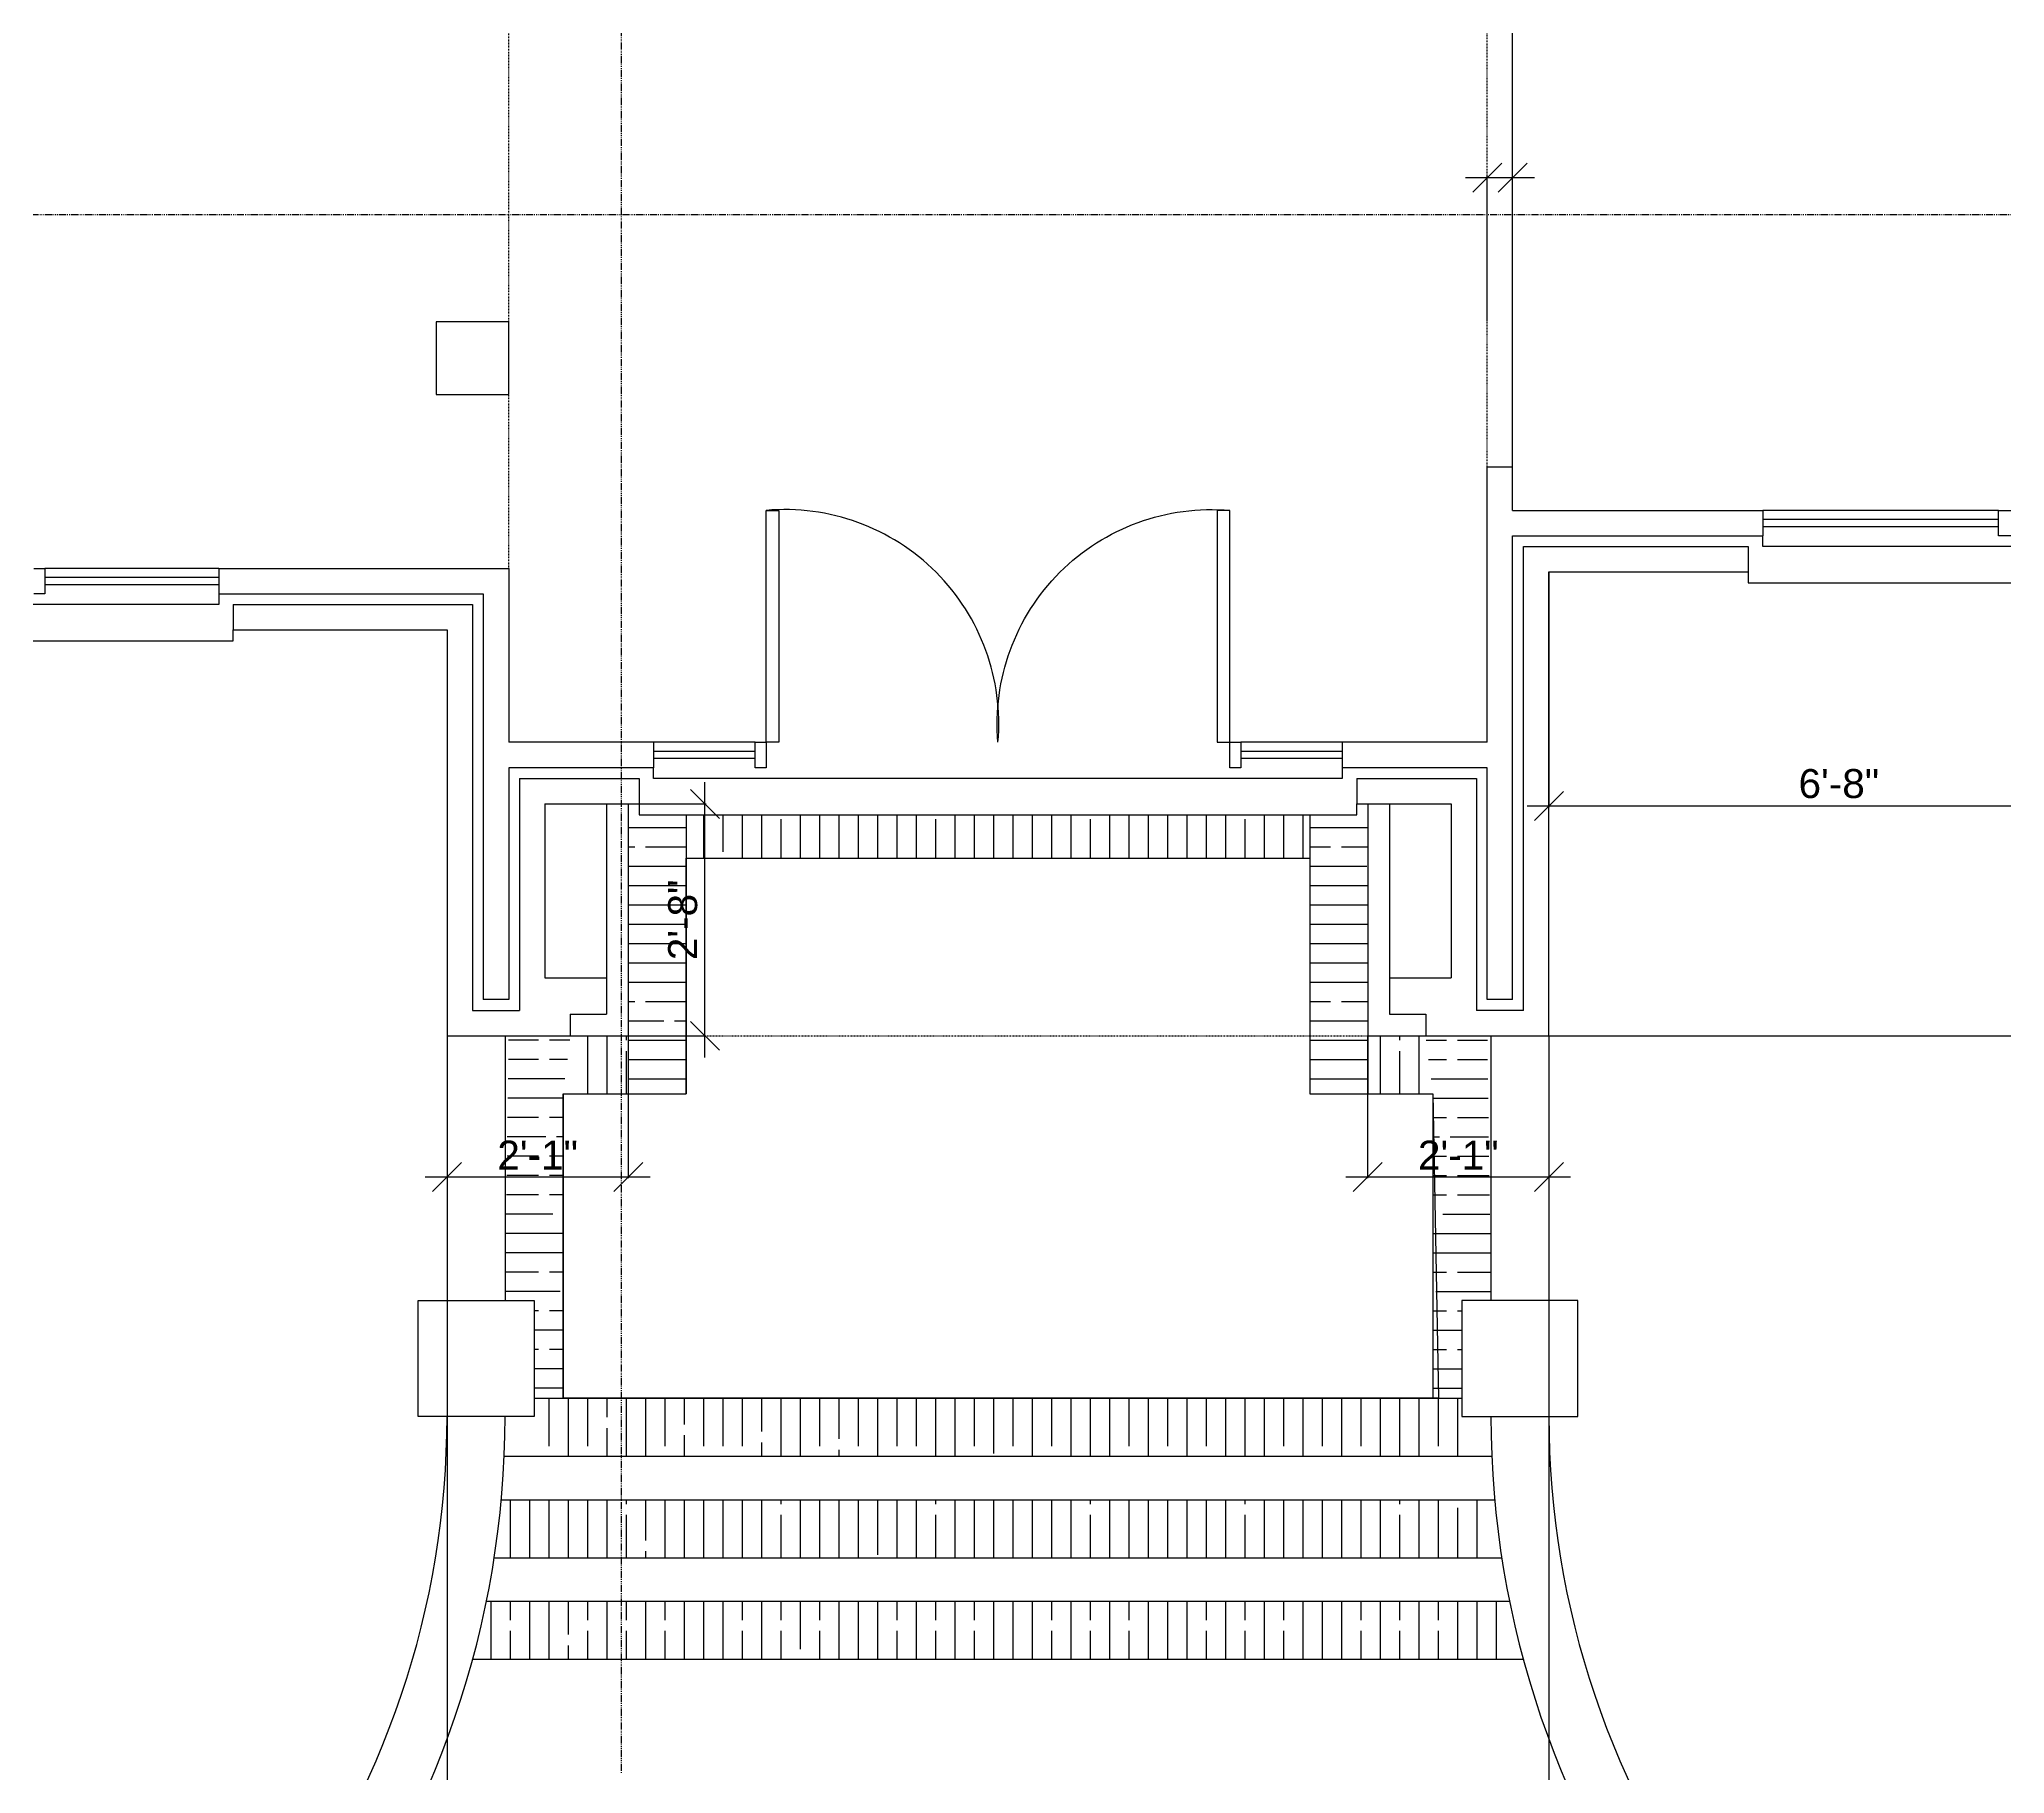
# Model space of a CAD drawing. Header units: inches. Extents: x 13 to 1535, y 73 to 1048.
# Drawn here: x 1088.4 to 1359.5, y 266.8 to 506.1 of the extents above; entities that cross this region are included whole.
import ezdxf

# ---------------------------------------------------------------- set-up
doc = ezdxf.new("R2010")
doc.units = ezdxf.units.IN
doc.header["$MEASUREMENT"] = 0
doc.linetypes.add('HDR', pattern=[0.36, 0.1, -0.075, 0.11, -0.075])
doc.linetypes.add('THREEDOT', pattern=[1.75, 1, -0.15, 0.05, -0.15, 0.05, -0.15, 0.05, -0.15])
for name, color, linetype in [('AR BRICK WALL', 2, 'Continuous'), ('AR DOOR', 2, 'Continuous'), ('AR GLAZING', 2, 'Continuous'), ('AR HEADER', 3, 'HDR'), ('AR WALL', 7, 'Continuous'), ('DIMENSIONS', 240, 'Continuous'), ('DWG TEXTURE', 3, 'Continuous'), ('GENERAL NOTE', 4, 'Continuous'), ('MEDIUM', 6, 'Continuous')]:
    doc.layers.add(name, color=color, linetype=linetype)
doc.styles.add('DIMTXT', font='ARIAL.TTF', dxfattribs={"height": 4})
doc.dimstyles.new('Arch', dxfattribs={"dimtxt": 0.1875, "dimasz": 4, "dimexe": 0.179993, "dimexo": 0.0625, "dimgap": 1, "dimtad": 1, "dimtoh": 1, "dimdec": 4, "dimzin": 0, "dimdsep": 46, "dimlunit": 4, "dimtxsty": 'DIMTXT', "dimblk1": 'OBLIQUE', "dimblk2": 'OBLIQUE', "dimsah": 1, "dimcen": 0.089996, "dimdle": 3, "dimadec": 0, "dimazin": 0, "dimtfac": 1, "dimtdec": 4, "dimtofl": 0, "dimtmove": 0, "dimatfit": 3, "dimldrblk": 'OBLIQUE', "dimfxl": 1, "dimfrac": 2, "dimtolj": 1, "dimtzin": 0, "dimarcsym": 0})

# ---------------------------------------------------------------- blocks, each defined once
blk = doc.blocks.new('*X56')
at = {"color": 0}
for p, q in [((1219.69, 368.01), (1222.5, 368.01)), ((1224, 368.01), (1228.12, 368.01)), ((1220.02, 365.35), (1222.5, 365.35)), ((1224, 365.35), (1228.16, 365.35)), ((1220.36, 362.68), (1228.19, 362.68)), ((1220.61, 360.01), (1228.23, 360.01)), ((1220.61, 357.35), (1222.5, 357.35)), ((1224, 357.35), (1228.27, 357.35)), ((1220.61, 354.68), (1221.5, 354.68)), ((1223, 354.68), (1228.3, 354.68)), ((1220.61, 352.01), (1222.5, 352.01)), ((1224, 352.01), (1228.34, 352.01)), ((1220.61, 349.34), (1222.5, 349.34)), ((1224, 349.34), (1228.38, 349.34)), ((1220.61, 346.68), (1222.5, 346.68)), ((1224, 346.68), (1228.41, 346.68)), ((1222, 344.01), (1228.45, 344.01)), ((1220.61, 341.34), (1228.49, 341.34)), ((1220.61, 338.68), (1228.52, 338.68)), ((1220.61, 336.01), (1222.5, 336.01)), ((1224, 336.01), (1228.56, 336.01)), ((1221, 333.34), (1228.6, 333.34)), ((1220.61, 330.68), (1222.5, 330.68)), ((1224, 330.68), (1224.61, 330.68)), ((1220.61, 328.01), (1224.61, 328.01)), ((1220.61, 325.34), (1222.5, 325.34)), ((1220.61, 322.68), (1224.61, 322.68)), ((1224, 325.34), (1224.61, 325.34)), ((1220.61, 320.01), (1224.61, 320.01))]:
    blk.add_line(p, q, dxfattribs=at)
blk = doc.blocks.new('*X55')
at = {"color": 0}
for p, q in [((1104.03, 360.61), (1104.03, 368.61)), ((1106.7, 360.61), (1106.7, 368.61)), ((1109.37, 368), (1109.37, 368.61)), ((1109.37, 360.61), (1109.37, 366.5))]:
    blk.add_line(p, q, dxfattribs=at)
blk = doc.blocks.new('*X54')
at = {"color": 0}
for p, q in [((1213.37, 360.61), (1213.37, 368.61)), ((1216.04, 368), (1216.04, 368.61)), ((1216.04, 360.61), (1216.04, 366.5)), ((1218.7, 360.61), (1218.7, 368.61))]:
    blk.add_line(p, q, dxfattribs=at)
blk = doc.blocks.new('*X53')
at = {"color": 0}
for p, q in [((1098.7, 312), (1098.7, 318.61)), ((1101.37, 310.61), (1101.37, 318.61)), ((1104.03, 312), (1104.03, 318.61)), ((1106.7, 316), (1106.7, 318.61)), ((1109.37, 310.61), (1109.37, 318.5)), ((1112.04, 310.61), (1112.04, 318.61)), ((1114.7, 312), (1114.7, 318.61)), ((1117.37, 315), (1117.37, 318.61)), ((1120.04, 312), (1120.04, 318.61)), ((1122.7, 312), (1122.7, 318.61)), ((1125.37, 312), (1125.37, 318.61)), ((1128.04, 314), (1128.04, 318.61)), ((1130.7, 310.61), (1130.7, 318.5)), ((1133.37, 310.61), (1133.37, 318.61)), ((1136.04, 312), (1136.04, 318.61)), ((1138.7, 313), (1138.7, 318.61)), ((1141.37, 312), (1141.37, 318.61)), ((1144.04, 310.61), (1144.04, 318.61)), ((1146.7, 312), (1146.7, 318.61)), ((1149.37, 312), (1149.37, 318.61)), ((1152.04, 310.61), (1152.04, 318.5)), ((1154.7, 310.61), (1154.7, 318.61)), ((1157.37, 312), (1157.37, 318.61)), ((1160.04, 311), (1160.04, 318.61)), ((1162.7, 312), (1162.7, 318.61)), ((1165.37, 310.61), (1165.37, 318.61)), ((1168.04, 312), (1168.04, 318.61)), ((1170.7, 310.61), (1170.7, 318.61)), ((1173.37, 310.61), (1173.37, 318.5)), ((1176.04, 310.61), (1176.04, 318.61)), ((1178.7, 312), (1178.7, 318.61)), ((1181.37, 310.61), (1181.37, 318.61)), ((1184.04, 312), (1184.04, 318.61)), ((1186.7, 310.61), (1186.7, 318.61)), ((1189.37, 312), (1189.37, 318.61)), ((1192.04, 310.61), (1192.04, 318.61)), ((1194.7, 310.61), (1194.7, 318.5)), ((1197.37, 310.61), (1197.37, 318.61)), ((1200.04, 312), (1200.04, 318.61)), ((1202.7, 310.61), (1202.7, 318.61)), ((1205.37, 312), (1205.37, 318.61)), ((1208.04, 310.61), (1208.04, 318.61)), ((1210.7, 312), (1210.7, 318.61)), ((1213.37, 310.61), (1213.37, 318.61)), ((1216.04, 310.61), (1216.04, 318.5)), ((1218.7, 310.61), (1218.7, 318.61)), ((1221.37, 312), (1221.37, 318.61)), ((1224.04, 310.61), (1224.04, 318.61)), ((1106.7, 310.61), (1106.7, 314.5)), ((1117.37, 310.61), (1117.37, 313.5)), ((1128.04, 310.61), (1128.04, 312.5)), ((1138.7, 310.61), (1138.7, 311.5))]:
    blk.add_line(p, q, dxfattribs=at)
blk = doc.blocks.new('*X52')
at = {"color": 0}
for p, q in [((1109.61, 397.35), (1117.61, 397.35)), ((1109.61, 394.68), (1110.5, 394.68)), ((1112, 394.68), (1117.61, 394.68)), ((1109.61, 392.01), (1117.61, 392.01)), ((1109.61, 389.35), (1117.61, 389.35)), ((1109.61, 386.68), (1117.61, 386.68)), ((1109.61, 384.01), (1117.61, 384.01)), ((1109.61, 381.35), (1117.61, 381.35)), ((1109.61, 378.68), (1117.61, 378.68)), ((1109.61, 376.01), (1117.61, 376.01)), ((1109.61, 373.35), (1110.5, 373.35)), ((1112, 373.35), (1117.61, 373.35)), ((1109.61, 370.68), (1114.5, 370.68)), ((1116, 370.68), (1117.61, 370.68)), ((1109.61, 368.01), (1117.61, 368.01)), ((1109.61, 365.35), (1117.5, 365.35)), ((1109.61, 362.68), (1117.61, 362.68))]:
    blk.add_line(p, q, dxfattribs=at)
blk = doc.blocks.new('*X51')
at = {"color": 0}
for p, q in [((1203.61, 397.35), (1211.61, 397.35)), ((1203.61, 394.68), (1206.5, 394.68)), ((1208, 394.68), (1211.61, 394.68)), ((1203.61, 392.01), (1211.5, 392.01)), ((1203.61, 389.35), (1211.61, 389.35)), ((1203.61, 386.68), (1211.61, 386.68)), ((1203.61, 384.01), (1211.61, 384.01)), ((1203.61, 381.35), (1211.61, 381.35)), ((1203.61, 378.68), (1211.61, 378.68)), ((1203.61, 376.01), (1211.61, 376.01)), ((1203.61, 373.35), (1206.5, 373.35)), ((1208, 373.35), (1211.61, 373.35)), ((1203.61, 370.68), (1211.61, 370.68)), ((1203.61, 368.01), (1211.61, 368.01)), ((1203.61, 365.35), (1211.61, 365.35)), ((1203.61, 362.68), (1211.61, 362.68))]:
    blk.add_line(p, q, dxfattribs=at)
blk = doc.blocks.new('*X50')
at = {"color": 0}
for p, q in [((1120.04, 393.11), (1120.04, 399.11)), ((1122.7, 394), (1122.7, 399.11)), ((1125.37, 393.11), (1125.37, 399.11)), ((1128.04, 393.11), (1128.04, 399.11)), ((1133.37, 393.11), (1133.37, 399.11)), ((1136.04, 393.11), (1136.04, 399.11)), ((1138.7, 393.11), (1138.7, 399.11)), ((1141.37, 393.11), (1141.37, 399.11)), ((1144.04, 393.11), (1144.04, 399.11)), ((1146.7, 393.11), (1146.7, 399.11)), ((1149.37, 393.11), (1149.37, 399.11)), ((1154.7, 393.11), (1154.7, 399.11)), ((1157.37, 393.11), (1157.37, 399.11)), ((1160.04, 393.11), (1160.04, 399.11)), ((1162.7, 393.11), (1162.7, 399.11)), ((1165.37, 393.11), (1165.37, 399.11)), ((1168.04, 393.11), (1168.04, 399.11)), ((1170.7, 393.11), (1170.7, 399.11)), ((1176.04, 393.11), (1176.04, 399.11)), ((1178.7, 393.11), (1178.7, 399.11)), ((1181.37, 393.11), (1181.37, 399.11)), ((1184.04, 393.11), (1184.04, 399.11)), ((1186.7, 393.11), (1186.7, 399.11)), ((1189.37, 393.11), (1189.37, 399.11)), ((1192.04, 393.11), (1192.04, 399.11)), ((1197.37, 393.11), (1197.37, 399.11)), ((1200.04, 393.11), (1200.04, 399.11)), ((1202.7, 393.11), (1202.7, 399.11)), ((1130.7, 393.11), (1130.7, 398.5)), ((1152.04, 393.11), (1152.04, 398.5)), ((1173.37, 393.11), (1173.37, 398.5)), ((1194.7, 393.11), (1194.7, 398.5))]:
    blk.add_line(p, q, dxfattribs=at)
blk = doc.blocks.new('*X49')
at = {"color": 0}
for p, q in [((1090.7, 282.61), (1090.7, 290.61)), ((1093.37, 288), (1093.37, 290.61)), ((1096.03, 282.61), (1096.03, 290.61)), ((1098.7, 282.61), (1098.7, 290.61)), ((1101.37, 286), (1101.37, 290.61)), ((1104.03, 288), (1104.03, 290.61)), ((1106.7, 282.61), (1106.7, 290.61)), ((1109.37, 288), (1109.37, 290.61)), ((1112.04, 282.61), (1112.04, 290.61)), ((1114.7, 288), (1114.7, 290.61)), ((1117.37, 282.61), (1117.37, 290.61)), ((1120.04, 282.61), (1120.04, 290.61)), ((1122.7, 282.61), (1122.7, 290.61)), ((1125.37, 288), (1125.37, 290.61)), ((1128.04, 282.61), (1128.04, 290.61)), ((1130.7, 288), (1130.7, 290.61)), ((1133.37, 284), (1133.37, 290.61)), ((1136.04, 288), (1136.04, 290.61)), ((1138.7, 282.61), (1138.7, 290.61)), ((1141.37, 282.61), (1141.37, 290.61)), ((1144.04, 282.61), (1144.04, 290.61)), ((1146.7, 288), (1146.7, 290.61)), ((1149.37, 282.61), (1149.37, 290.61)), ((1152.04, 288), (1152.04, 290.61)), ((1154.7, 282.61), (1154.7, 290.61)), ((1157.37, 288), (1157.37, 290.61)), ((1160.04, 282.61), (1160.04, 290.61)), ((1162.7, 282.61), (1162.7, 290.61)), ((1165.37, 282.61), (1165.37, 290.61)), ((1168.04, 288), (1168.04, 290.61)), ((1170.7, 282.61), (1170.7, 290.61)), ((1173.37, 288), (1173.37, 290.61)), ((1176.04, 282.61), (1176.04, 290.61)), ((1178.7, 288), (1178.7, 290.61)), ((1181.37, 282.61), (1181.37, 290.61)), ((1184.04, 282.61), (1184.04, 290.61)), ((1186.7, 282.61), (1186.7, 290.61)), ((1189.37, 288), (1189.37, 290.61)), ((1192.04, 282.61), (1192.04, 290.61)), ((1194.7, 288), (1194.7, 290.61)), ((1197.37, 282.61), (1197.37, 290.61)), ((1200.04, 288), (1200.04, 290.61)), ((1202.7, 282.61), (1202.7, 290.61)), ((1205.37, 282.61), (1205.37, 290.61)), ((1208.04, 282.61), (1208.04, 290.61)), ((1210.7, 288), (1210.7, 290.61)), ((1213.37, 282.61), (1213.37, 290.61)), ((1216.04, 288), (1216.04, 290.61)), ((1218.7, 282.61), (1218.7, 290.61)), ((1221.37, 288), (1221.37, 290.61)), ((1224.04, 282.61), (1224.04, 290.61)), ((1226.7, 282.61), (1226.7, 290.61)), ((1229.37, 282.61), (1229.37, 290.61)), ((1093.37, 282.61), (1093.37, 286.5)), ((1104.03, 282.61), (1104.03, 286.5)), ((1109.37, 282.61), (1109.37, 286.5)), ((1114.7, 282.61), (1114.7, 286.5)), ((1125.37, 282.61), (1125.37, 286.5)), ((1130.7, 282.61), (1130.7, 286.5)), ((1136.04, 282.61), (1136.04, 286.5)), ((1146.7, 282.61), (1146.7, 286.5)), ((1152.04, 282.61), (1152.04, 286.5)), ((1157.37, 282.61), (1157.37, 286.5)), ((1168.04, 282.61), (1168.04, 286.5)), ((1173.37, 282.61), (1173.37, 286.5)), ((1178.7, 282.61), (1178.7, 286.5)), ((1189.37, 282.61), (1189.37, 286.5)), ((1194.7, 282.61), (1194.7, 286.5)), ((1200.04, 282.61), (1200.04, 286.5)), ((1210.7, 282.61), (1210.7, 286.5)), ((1216.04, 282.61), (1216.04, 286.5)), ((1221.37, 282.61), (1221.37, 286.5)), ((1101.37, 282.61), (1101.37, 284.5))]:
    blk.add_line(p, q, dxfattribs=at)
blk = doc.blocks.new('*X48')
at = {"color": 0}
for p, q in [((1093.37, 296.61), (1093.37, 304.61)), ((1096.03, 296.61), (1096.03, 304.61)), ((1098.7, 296.61), (1098.7, 304.61)), ((1101.37, 296.61), (1101.37, 304.61)), ((1104.03, 296.61), (1104.03, 304.61)), ((1106.7, 296.61), (1106.7, 304.61)), ((1109.37, 304), (1109.37, 304.61)), ((1112.04, 299), (1112.04, 304.61)), ((1114.7, 296.61), (1114.7, 304.61)), ((1117.37, 296.61), (1117.37, 304.61)), ((1120.04, 296.61), (1120.04, 304.61)), ((1122.7, 296.61), (1122.7, 304.61)), ((1125.37, 296.61), (1125.37, 304.61)), ((1128.04, 296.61), (1128.04, 304.61)), ((1130.7, 304), (1130.7, 304.61)), ((1133.37, 296.61), (1133.37, 304.61)), ((1136.04, 296.61), (1136.04, 304.61)), ((1138.7, 296.61), (1138.7, 304.61)), ((1141.37, 296.61), (1141.37, 304.61)), ((1144.04, 297), (1144.04, 304.61)), ((1146.7, 296.61), (1146.7, 304.61)), ((1149.37, 296.61), (1149.37, 304.61)), ((1152.04, 304), (1152.04, 304.61)), ((1154.7, 296.61), (1154.7, 304.61)), ((1157.37, 296.61), (1157.37, 304.61)), ((1160.04, 296.61), (1160.04, 304.61)), ((1162.7, 296.61), (1162.7, 304.61)), ((1165.37, 296.61), (1165.37, 304.61)), ((1168.04, 296.61), (1168.04, 304.61)), ((1170.7, 296.61), (1170.7, 304.61)), ((1173.37, 304), (1173.37, 304.61)), ((1176.04, 296.61), (1176.04, 304.61)), ((1178.7, 296.61), (1178.7, 304.61)), ((1181.37, 296.61), (1181.37, 304.61)), ((1184.04, 296.61), (1184.04, 304.61)), ((1186.7, 296.61), (1186.7, 304.61)), ((1189.37, 296.61), (1189.37, 304.61)), ((1192.04, 296.61), (1192.04, 304.61)), ((1194.7, 304), (1194.7, 304.61)), ((1197.37, 296.61), (1197.37, 304.61)), ((1200.04, 296.61), (1200.04, 304.61)), ((1202.7, 296.61), (1202.7, 304.61)), ((1205.37, 296.61), (1205.37, 304.61)), ((1208.04, 296.61), (1208.04, 304.61)), ((1210.7, 296.61), (1210.7, 304.61)), ((1213.37, 296.61), (1213.37, 304.5)), ((1216.04, 304), (1216.04, 304.61)), ((1218.7, 296.61), (1218.7, 304.5)), ((1221.37, 296.61), (1221.37, 304.61)), ((1226.7, 296.61), (1226.7, 304.61)), ((1109.37, 296.61), (1109.37, 302.5)), ((1130.7, 296.61), (1130.7, 302.5)), ((1152.04, 296.61), (1152.04, 302.5)), ((1173.37, 296.61), (1173.37, 302.5)), ((1194.7, 296.61), (1194.7, 302.5)), ((1216.04, 296.61), (1216.04, 302.5)), ((1224.04, 296.61), (1224.04, 303.5)), ((1112.04, 296.61), (1112.04, 297.5))]:
    blk.add_line(p, q, dxfattribs=at)
blk = doc.blocks.new('_OBLIQUE')
at = {"color": 0, "linetype": 'ByBlock'}
blk.add_line((-0.5, -0.5), (0.5, 0.5), dxfattribs=at)
blk = doc.blocks.new('*D64')
at = {"layer": 'Defpoints', "color": 0}
for p in [(1144.61, 368.61), (1008.61, 304.61), (1144.61, 87.66)]:
    blk.add_point(p, dxfattribs=at)
at = {"layer": 'DIMENSIONS', "color": 0, "lineweight": -2}
for p, q in [((1144.61, 368.55), (1144.61, 87.48)), ((1008.61, 304.55), (1008.61, 87.48)), ((1005.61, 87.66), (1147.61, 87.66))]:
    blk.add_line(p, q, dxfattribs=at)
at = {"layer": 'DIMENSIONS', "color": 0, "lineweight": -2, "xscale": 4, "yscale": 4, "zscale": 4, "rotation": 180}
blk.add_blockref('_OBLIQUE', (1008.61, 87.66), dxfattribs=at)
at = {"layer": 'DIMENSIONS', "color": 0, "lineweight": -2, "xscale": 4, "yscale": 4, "zscale": 4}
blk.add_blockref('_OBLIQUE', (1144.61, 87.66), dxfattribs=at)
at = {"layer": 'DIMENSIONS', "color": 0, "insert": (1076.61, 90.67), "char_height": 4, "attachment_point": 5, "style": 'DIMTXT'}
blk.add_mtext('\\A1;11\'-4"', dxfattribs=at)
blk = doc.blocks.new('*D65')
at = {"layer": 'Defpoints', "color": 0}
for p in [(1144.61, 368.61), (1296.61, 368.61), (1296.61, 87.66)]:
    blk.add_point(p, dxfattribs=at)
at = {"layer": 'DIMENSIONS', "color": 0, "lineweight": -2}
for p, q in [((1144.61, 368.55), (1144.61, 87.48)), ((1296.61, 368.55), (1296.61, 87.48)), ((1141.61, 87.66), (1299.61, 87.66))]:
    blk.add_line(p, q, dxfattribs=at)
at = {"layer": 'DIMENSIONS', "color": 0, "lineweight": -2, "xscale": 4, "yscale": 4, "zscale": 4, "rotation": 180}
blk.add_blockref('_OBLIQUE', (1144.61, 87.66), dxfattribs=at)
at = {"layer": 'DIMENSIONS', "color": 0, "lineweight": -2, "xscale": 4, "yscale": 4, "zscale": 4}
blk.add_blockref('_OBLIQUE', (1296.61, 87.66), dxfattribs=at)
at = {"layer": 'DIMENSIONS', "color": 0, "insert": (1220.61, 90.7), "char_height": 4, "attachment_point": 5, "style": 'DIMTXT'}
blk.add_mtext('\\A1;12\'-8"', dxfattribs=at)
blk = doc.blocks.new('*D66')
at = {"layer": 'Defpoints', "color": 0}
for p in [(1456.61, 432.61), (1296.61, 368.61), (1456.61, 87.66)]:
    blk.add_point(p, dxfattribs=at)
at = {"layer": 'DIMENSIONS', "color": 0, "lineweight": -2}
for p, q in [((1456.61, 432.55), (1456.61, 87.48)), ((1296.61, 368.55), (1296.61, 87.48)), ((1293.61, 87.66), (1459.61, 87.66))]:
    blk.add_line(p, q, dxfattribs=at)
at = {"layer": 'DIMENSIONS', "color": 0, "lineweight": -2, "xscale": 4, "yscale": 4, "zscale": 4, "rotation": 180}
blk.add_blockref('_OBLIQUE', (1296.61, 87.66), dxfattribs=at)
at = {"layer": 'DIMENSIONS', "color": 0, "lineweight": -2, "xscale": 4, "yscale": 4, "zscale": 4}
blk.add_blockref('_OBLIQUE', (1456.61, 87.66), dxfattribs=at)
at = {"layer": 'DIMENSIONS', "color": 0, "insert": (1376.61, 90.7), "char_height": 4, "attachment_point": 5, "style": 'DIMTXT'}
blk.add_mtext('\\A1;13\'-4"', dxfattribs=at)
blk = doc.blocks.new('*D68')
at = {"layer": 'Defpoints', "color": 0}
for p in [(1456.61, 432.61), (1532.87, 432.61), (1296.61, 368.61)]:
    blk.add_point(p, dxfattribs=at)
at = {"layer": 'DIMENSIONS', "color": 0, "lineweight": -2}
for p, q in [((1532.87, 365.61), (1532.87, 435.61)), ((1456.68, 432.61), (1533.05, 432.61)), ((1296.68, 368.61), (1533.05, 368.61))]:
    blk.add_line(p, q, dxfattribs=at)
at = {"layer": 'DIMENSIONS', "color": 0, "lineweight": -2, "xscale": 4, "yscale": 4, "zscale": 4}
for p, rotation in [((1532.87, 432.61), 90), ((1532.87, 368.61), 270)]:
    blk.add_blockref('_OBLIQUE', p, dxfattribs=dict(at, rotation=rotation))
at = {"layer": 'DIMENSIONS', "color": 0, "insert": (1529.83, 400.61), "char_height": 4, "attachment_point": 5, "rotation": 90, "style": 'DIMTXT'}
blk.add_mtext('\\A1;5\'-4"', dxfattribs=at)
blk = doc.blocks.new('*D69')
at = {"layer": 'Defpoints', "color": 0}
for p in [(1291.61, 487.02), (1288.11, 467.11), (1291.61, 447.11)]:
    blk.add_point(p, dxfattribs=at)
at = {"layer": 'DIMENSIONS', "color": 0, "lineweight": -2}
for p, q in [((1285.11, 487.02), (1294.61, 487.02)), ((1288.11, 467.17), (1288.11, 487.2)), ((1291.61, 447.17), (1291.61, 487.2))]:
    blk.add_line(p, q, dxfattribs=at)
at = {"layer": 'DIMENSIONS', "color": 0, "lineweight": -2, "xscale": 4, "yscale": 4, "zscale": 4, "rotation": 180}
blk.add_blockref('_OBLIQUE', (1288.11, 487.02), dxfattribs=at)
at = {"layer": 'DIMENSIONS', "color": 0, "lineweight": -2, "xscale": 4, "yscale": 4, "zscale": 4}
blk.add_blockref('_OBLIQUE', (1291.61, 487.02), dxfattribs=at)
blk = doc.blocks.new('*D70')
at = {"layer": 'Defpoints', "color": 0}
for p in [(1171.11, 400.61), (1180.18, 400.61), (1169.61, 368.61)]:
    blk.add_point(p, dxfattribs=at)
at = {"layer": 'DIMENSIONS', "color": 0, "lineweight": -2}
for p, q in [((1180.18, 365.61), (1180.18, 403.61)), ((1171.18, 400.61), (1180.36, 400.61)), ((1169.68, 368.61), (1180.36, 368.61))]:
    blk.add_line(p, q, dxfattribs=at)
at = {"layer": 'DIMENSIONS', "color": 0, "lineweight": -2, "xscale": 4, "yscale": 4, "zscale": 4}
for p, rotation in [((1180.18, 400.61), 90), ((1180.18, 368.61), 270)]:
    blk.add_blockref('_OBLIQUE', p, dxfattribs=dict(at, rotation=rotation))
at = {"layer": 'DIMENSIONS', "color": 0, "insert": (1177.14, 384.61), "char_height": 4, "attachment_point": 5, "rotation": 90, "style": 'DIMTXT'}
blk.add_mtext('\\A1;2\'-8"', dxfattribs=at)
blk = doc.blocks.new('*D71')
at = {"layer": 'Defpoints', "color": 0}
for p in [(1296.61, 432.61), (1376.61, 431.11), (1376.61, 400.34)]:
    blk.add_point(p, dxfattribs=at)
at = {"layer": 'DIMENSIONS', "color": 0, "lineweight": -2}
for p, q in [((1296.61, 432.55), (1296.61, 400.16)), ((1376.61, 431.05), (1376.61, 400.16)), ((1293.61, 400.34), (1379.61, 400.34))]:
    blk.add_line(p, q, dxfattribs=at)
at = {"layer": 'DIMENSIONS', "color": 0, "lineweight": -2, "xscale": 4, "yscale": 4, "zscale": 4, "rotation": 180}
blk.add_blockref('_OBLIQUE', (1296.61, 400.34), dxfattribs=at)
at = {"layer": 'DIMENSIONS', "color": 0, "lineweight": -2, "xscale": 4, "yscale": 4, "zscale": 4}
blk.add_blockref('_OBLIQUE', (1376.61, 400.34), dxfattribs=at)
at = {"layer": 'DIMENSIONS', "color": 0, "insert": (1336.61, 403.39), "char_height": 4, "attachment_point": 5, "style": 'DIMTXT'}
blk.add_mtext('\\A1;6\'-8"', dxfattribs=at)
blk = doc.blocks.new('*D72')
at = {"layer": 'Defpoints', "color": 0}
for p in [(1144.61, 368.61), (1169.61, 368.61), (1169.61, 349.14)]:
    blk.add_point(p, dxfattribs=at)
at = {"layer": 'DIMENSIONS', "color": 0, "lineweight": -2}
for p, q in [((1144.61, 368.55), (1144.61, 348.96)), ((1169.61, 368.55), (1169.61, 348.96)), ((1141.61, 349.14), (1172.61, 349.14))]:
    blk.add_line(p, q, dxfattribs=at)
at = {"layer": 'DIMENSIONS', "color": 0, "lineweight": -2, "xscale": 4, "yscale": 4, "zscale": 4, "rotation": 180}
blk.add_blockref('_OBLIQUE', (1144.61, 349.14), dxfattribs=at)
at = {"layer": 'DIMENSIONS', "color": 0, "lineweight": -2, "xscale": 4, "yscale": 4, "zscale": 4}
blk.add_blockref('_OBLIQUE', (1169.61, 349.14), dxfattribs=at)
at = {"layer": 'DIMENSIONS', "color": 0, "insert": (1157.11, 352.15), "char_height": 4, "attachment_point": 5, "style": 'DIMTXT'}
blk.add_mtext('\\A1;2\'-1"', dxfattribs=at)
blk = doc.blocks.new('*D73')
at = {"layer": 'Defpoints', "color": 0}
for p in [(1271.61, 368.61), (1296.61, 368.61), (1296.61, 349.14)]:
    blk.add_point(p, dxfattribs=at)
at = {"layer": 'DIMENSIONS', "color": 0, "lineweight": -2}
for p, q in [((1271.61, 368.55), (1271.61, 348.96)), ((1296.61, 368.55), (1296.61, 348.96)), ((1268.61, 349.14), (1299.61, 349.14))]:
    blk.add_line(p, q, dxfattribs=at)
at = {"layer": 'DIMENSIONS', "color": 0, "lineweight": -2, "xscale": 4, "yscale": 4, "zscale": 4, "rotation": 180}
blk.add_blockref('_OBLIQUE', (1271.61, 349.14), dxfattribs=at)
at = {"layer": 'DIMENSIONS', "color": 0, "lineweight": -2, "xscale": 4, "yscale": 4, "zscale": 4}
blk.add_blockref('_OBLIQUE', (1296.61, 349.14), dxfattribs=at)
at = {"layer": 'DIMENSIONS', "color": 0, "insert": (1284.11, 352.15), "char_height": 4, "attachment_point": 5, "style": 'DIMTXT'}
blk.add_mtext('\\A1;2\'-1"', dxfattribs=at)
blk = doc.blocks.new('*D74')
at = {"layer": 'Defpoints', "color": 0}
for p in [(1456.61, 432.61), (720.61, 176.61), (1456.61, 75.28)]:
    blk.add_point(p, dxfattribs=at)
at = {"layer": 'DIMENSIONS', "color": 0, "lineweight": -2}
for p, q in [((1456.61, 432.55), (1456.61, 75.1)), ((720.61, 176.55), (720.61, 75.1)), ((717.61, 75.28), (1459.61, 75.28))]:
    blk.add_line(p, q, dxfattribs=at)
at = {"layer": 'DIMENSIONS', "color": 0, "lineweight": -2, "xscale": 4, "yscale": 4, "zscale": 4, "rotation": 180}
blk.add_blockref('_OBLIQUE', (720.61, 75.28), dxfattribs=at)
at = {"layer": 'DIMENSIONS', "color": 0, "lineweight": -2, "xscale": 4, "yscale": 4, "zscale": 4}
blk.add_blockref('_OBLIQUE', (1456.61, 75.28), dxfattribs=at)
at = {"layer": 'DIMENSIONS', "color": 0, "insert": (1088.61, 78.32), "char_height": 4, "attachment_point": 5, "style": 'DIMTXT'}
blk.add_mtext('\\A1;61\'-4"', dxfattribs=at)

msp = doc.modelspace()

# ---------------------------------------------------------------- linework, layer by layer
at = {"layer": 'AR BRICK WALL'}
for p, q in [((1293.11381, 372.10809), (1293.11381, 436.10809)), ((1293.11381, 436.10809), (1324.11381, 436.10809)), ((1324.11381, 436.10809), (1324.11381, 432.60809)), ((1296.61381, 368.60809), (1296.61381, 432.60809)), ((1296.61381, 432.60809), (1324.11381, 432.60809)), ((1115.11381, 428.10809), (1148.11381, 428.10809)), ((1115.11381, 428.10809), (1115.11381, 424.60809)), ((1148.11381, 428.10809), (1148.11381, 372.10809)), ((1115.11381, 424.60809), (1144.61381, 424.60809)), ((1144.61381, 424.60809), (1144.61381, 368.60809)), ((1154.61381, 404.10809), (1171.11381, 404.10809)), ((1154.61381, 404.10809), (1154.61381, 372.10809)), ((1171.11381, 404.10809), (1171.11381, 400.60809)), ((1270.11381, 404.10809), (1286.61381, 404.10809)), ((1270.11381, 404.10809), (1270.11381, 400.60809)), ((1286.61381, 404.10809), (1286.61381, 372.10809)), ((1158.11381, 400.60809), (1171.11381, 400.60809)), ((1158.11381, 400.60809), (1158.11381, 376.60809)), ((1166.61381, 400.60809), (1166.61381, 376.60809)), ((1169.61381, 400.60809), (1169.61381, 360.60809)), ((1177.61381, 399.10809), (1177.61381, 360.60809)), ((1263.61381, 399.10809), (1263.61381, 360.60809)), ((1270.11381, 400.60809), (1283.11381, 400.60809)), ((1271.61381, 400.60809), (1271.61381, 360.60809)), ((1274.61381, 400.60809), (1274.61381, 376.60809)), ((1283.11381, 400.60809), (1283.11381, 376.60809)), ((1158.11381, 376.60809), (1166.61381, 376.60809)), ((1166.61381, 376.60809), (1166.61381, 371.60809)), ((1274.61381, 376.60809), (1274.61381, 371.60809)), ((1274.61381, 376.60809), (1283.11381, 376.60809)), ((1148.11381, 372.10809), (1154.61381, 372.10809)), ((1161.61381, 371.60809), (1166.61381, 371.60809)), ((1161.61381, 371.60809), (1161.61381, 368.60809)), ((1274.61381, 371.60809), (1279.61381, 371.60809)), ((1279.61381, 371.60809), (1279.61381, 368.60809)), ((1293.11381, 372.10809), (1286.61381, 372.10809)), ((1144.61381, 368.60809), (1161.61381, 368.60809)), ((1161.61381, 368.60809), (1169.61381, 368.60809)), ((1271.61381, 368.60809), (1279.61381, 368.60809)), ((1279.61381, 368.60809), (1296.61381, 368.60809)), ((1160.61381, 360.60809), (1177.61381, 360.60809)), ((1160.61381, 360.60809), (1160.61381, 318.60809)), ((1263.61381, 360.60809), (1280.61381, 360.60809)), ((1280.61381, 360.60809), (1280.61381, 318.60809)), ((1156.61381, 318.60809), (1284.61381, 318.60809)), ((1152.09921, 304.60809), (1289.1284, 304.60809)), ((1150.05494, 290.60809), (1291.17267, 290.60809))]:
    msp.add_line(p, q, dxfattribs=at)
at = {"layer": 'AR DOOR'}
for p, q in [((1187.11381, 409.10809), (1173.11381, 409.10809)), ((1187.11381, 407.85809), (1173.11381, 407.85809)), ((1187.11381, 406.85809), (1173.11381, 406.85809)), ((1268.11381, 409.10809), (1254.11381, 409.10809)), ((1268.11381, 407.85809), (1254.11381, 407.85809)), ((1268.11381, 406.85809), (1254.11381, 406.85809)), ((1173.11381, 404.10809), (1173.11381, 405.60809)), ((1268.11381, 404.10809), (1173.11381, 404.10809)), ((1268.11381, 405.60809), (1268.11381, 404.10809)), ((1171.11381, 400.60809), (1171.11381, 399.10809)), ((1171.11381, 399.10809), (1270.11381, 399.10809)), ((1270.11381, 399.10809), (1270.11381, 400.60809)), ((1177.61381, 393.10809), (1263.61381, 393.10809))]:
    msp.add_line(p, q, dxfattribs=at)
for points in [[(1220.61381, 409.10809, 0.465990258), (1188.61381, 441.10809), (1190.36381, 441.10808), (1190.36381, 409.10808), (1188.61381, 409.10809), (1188.61381, 441.10809)], [(1220.61381, 409.10809, -0.465990258), (1252.61381, 441.10809), (1250.86381, 441.10808), (1250.86381, 409.10808), (1252.61381, 409.10809), (1252.61381, 441.10809)]]:
    msp.add_lwpolyline(points, format="xyb", dxfattribs=at)
at = {"layer": 'AR GLAZING'}
for p, q in [((1358.61381, 441.10809), (1326.11381, 441.10809)), ((1358.61381, 439.85809), (1326.11381, 439.85809)), ((1358.61381, 438.85809), (1326.11381, 438.85809)), ((1326.11381, 436.10809), (1326.11381, 437.60809)), ((1427.11381, 436.10809), (1326.11381, 436.10809)), ((1113.11381, 433.10809), (1089.11381, 433.10809)), ((1113.11381, 431.85809), (1089.11381, 431.85809)), ((1324.11381, 432.60809), (1324.11381, 431.10809)), ((1324.11381, 431.10809), (1429.11381, 431.10809)), ((1113.11381, 430.85809), (1089.11381, 430.85809)), ((1113.11381, 429.60809), (1113.11381, 428.10809)), ((1113.11381, 428.10809), (1026.11381, 428.10809)), ((1024.11381, 423.10809), (1115.11381, 423.10809)), ((1115.11381, 423.10809), (1115.11381, 424.60809))]:
    msp.add_line(p, q, dxfattribs=at)
at = {"layer": 'AR HEADER'}
for p, q in [((1153.11381, 433.10809), (1153.11381, 589.10809)), ((1288.11381, 447.10809), (1288.11381, 582.98309)), ((1169.61381, 368.60809), (1271.61381, 368.60809))]:
    msp.add_line(p, q, dxfattribs=at)
at = {"layer": 'AR WALL'}
for p, q in [((1288.11381, 447.10809), (1291.61381, 447.10809)), ((1288.11381, 409.10809), (1288.11381, 447.10809)), ((1291.61381, 441.10809), (1291.61381, 447.10809)), ((1291.61381, 441.10809), (1326.11381, 441.10809)), ((1326.11381, 441.10809), (1326.11381, 437.60809)), ((1358.61381, 437.60809), (1358.61381, 441.10809)), ((1358.61381, 441.10809), (1360.36381, 441.10809)), ((1291.61381, 437.60809), (1326.11381, 437.60809)), ((1291.61381, 373.60809), (1291.61381, 437.60809)), ((1360.36381, 437.60809), (1358.61381, 437.60809)), ((1087.61381, 433.10809), (1089.11381, 433.10809)), ((1089.11381, 433.10809), (1089.11381, 429.60809)), ((1113.11381, 433.10809), (1153.11381, 433.10809)), ((1113.11381, 433.10809), (1113.11381, 429.60809)), ((1153.11381, 433.10809), (1153.11381, 409.10809)), ((1089.11381, 429.60809), (1087.61381, 429.60809)), ((1113.11381, 429.60809), (1149.61381, 429.60809)), ((1149.61381, 429.60809), (1149.61381, 373.60809)), ((1173.11381, 409.10809), (1153.11381, 409.10809)), ((1173.11381, 409.10809), (1173.11381, 405.60809)), ((1187.11381, 405.60809), (1187.11381, 409.10809)), ((1187.11381, 409.10809), (1188.61381, 409.10809)), ((1188.61381, 409.10809), (1188.61381, 405.60809)), ((1252.61381, 405.60809), (1252.61381, 409.10809)), ((1252.61381, 409.10809), (1254.11381, 409.10809)), ((1254.11381, 409.10809), (1254.11381, 405.60809)), ((1288.11381, 409.10809), (1268.11381, 409.10809)), ((1268.11381, 409.10809), (1268.11381, 405.60809)), ((1173.11381, 405.60809), (1153.11381, 405.60809)), ((1153.11381, 405.60809), (1153.11381, 373.60809)), ((1188.61381, 405.60809), (1187.11381, 405.60809)), ((1254.11381, 405.60809), (1252.61381, 405.60809)), ((1288.11381, 405.60809), (1268.11381, 405.60809)), ((1288.11381, 373.60809), (1288.11381, 405.60809)), ((1153.11381, 373.60809), (1149.61381, 373.60809)), ((1291.61381, 373.60809), (1288.11381, 373.60809))]:
    msp.add_line(p, q, dxfattribs=at)
msp.add_lwpolyline([(1143.11381, 457.10809), (1153.11381, 457.10809), (1153.11381, 467.10809), (1143.11381, 467.10809)], close=True, dxfattribs=at)
at = {"layer": 'DWG TEXTURE'}
msp.add_lwpolyline([(1177.61381, 393.10809), (1263.61381, 393.10809), (1263.61381, 360.60809), (1280.61381, 360.60809), (1281.371, 318.60809), (1160.61381, 318.60809), (1160.61381, 360.60809), (1177.61381, 360.60809), (1177.61381, 393.10809)], close=True, dxfattribs=at)
at = {"layer": 'GENERAL NOTE', "color": 7, "linetype": 'THREEDOT'}
for points in [[(1168.6115, 921.7834), (1168.6115, 266.91153)], [(695.87121, 481.92473), (1092.79258, 481.92473)], [(1092.79258, 481.92473), (1489.96645, 481.92473)]]:
    msp.add_lwpolyline(points, dxfattribs=at)
at = {"layer": 'MEDIUM'}
for p, q in [((1291.61381, 447.10809), (1291.61381, 527.48309)), ((1144.61381, 368.60809), (1144.61381, 332.07418)), ((1152.61381, 368.60809), (1152.61381, 332.07418)), ((1288.61381, 368.60809), (1288.61381, 332.07418)), ((1296.61381, 368.60809), (1296.61381, 332.07418)), ((1152.49704, 310.60809), (1288.73057, 310.60809)), ((1151.12496, 296.60809), (1290.10266, 296.60809)), ((1148.16145, 282.60809), (1293.06616, 282.60809))]:
    msp.add_line(p, q, dxfattribs=at)
for points in [[(1156.61381, 316.07418), (1140.61381, 316.07418), (1140.61381, 332.07418), (1156.61381, 332.07418)], [(1284.61381, 316.07418), (1300.61381, 316.07418), (1300.61381, 332.07418), (1284.61381, 332.07418)]]:
    msp.add_lwpolyline(points, close=True, dxfattribs=at)
for centre, radius, start, end in [((1024.61381, 316.07418), 120, 322.6622557, 0), ((1024.61381, 316.07418), 128, 322.1807558, 0), ((1416.61381, 316.07418), 128, 180, 217.8192442), ((1416.61381, 316.07418), 120, 180, 217.3377443)]:
    msp.add_arc(centre, radius, start, end, dxfattribs=at)

# ---------------------------------------------------------------- block references
at = {"layer": 'DWG TEXTURE'}
for name in ['*X50', '*X52', '*X51', '*X55', '*X54', '*X56', '*X53', '*X48', '*X49']:
    msp.add_blockref(name, (60, 0), dxfattribs=at)
at = {"layer": 'DWG TEXTURE', "xscale": -1}
msp.add_blockref('*X56', (2381.22761, 0), dxfattribs=at)

# ---------------------------------------------------------------- dimensions: what is measured, and where the dimension line sits
at = {"layer": 'DIMENSIONS'}
dim = msp.add_linear_dim(base=(1291.61381, 487.02042), p1=(1288.11381, 467.10809), p2=(1291.61381, 447.10809), text=' ', dimstyle='Arch', dxfattribs=at)
dim.commit()
dim.dimension.update_dxf_attribs({"geometry": '*D69', "text_midpoint": (1289.86381, 487.02042)})
for base, p1, p2, picture, middle in [((1532.86727, 432.60809), (1296.61381, 368.60809), (1456.61381, 432.60809), '*D68', (1529.83316, 400.60809)), ((1180.18243, 400.60809), (1169.61381, 368.60809), (1171.11381, 400.60809), '*D70', (1177.14014, 384.60809))]:
    dim = msp.add_linear_dim(base=base, p1=p1, p2=p2, angle=90, dimstyle='Arch', dxfattribs=at)
    dim.commit()
    dim.dimension.update_dxf_attribs({"geometry": picture, "text_midpoint": middle})
for base, p1, p2, picture, middle in [((1456.61381, 75.2786), (720.61381, 176.60809), (1456.61381, 432.60809), '*D74', (1088.61381, 78.32089)), ((1456.61381, 87.65722), (1296.61381, 368.60809), (1456.61381, 432.60809), '*D66', (1376.61381, 90.70087)), ((1376.61381, 400.34376), (1296.61381, 432.60809), (1376.61381, 431.10809), '*D71', (1336.61381, 403.38605)), ((1144.61381, 87.65722), (1008.61381, 304.60809), (1144.61381, 368.60809), '*D64', (1076.61381, 90.6654)), ((1296.61381, 87.65722), (1144.61381, 368.60809), (1296.61381, 368.60809), '*D65', (1220.61381, 90.69951)), ((1169.61381, 349.13821), (1144.61381, 368.60809), (1169.61381, 368.60809), '*D72', (1157.11381, 352.14639)), ((1296.61381, 349.13821), (1271.61381, 368.60809), (1296.61381, 368.60809), '*D73', (1284.11381, 352.14639))]:
    dim = msp.add_linear_dim(base=base, p1=p1, p2=p2, dimstyle='Arch', dxfattribs=at)
    dim.commit()
    dim.dimension.update_dxf_attribs({"geometry": picture, "text_midpoint": middle})

doc.saveas('drawing.dxf')
